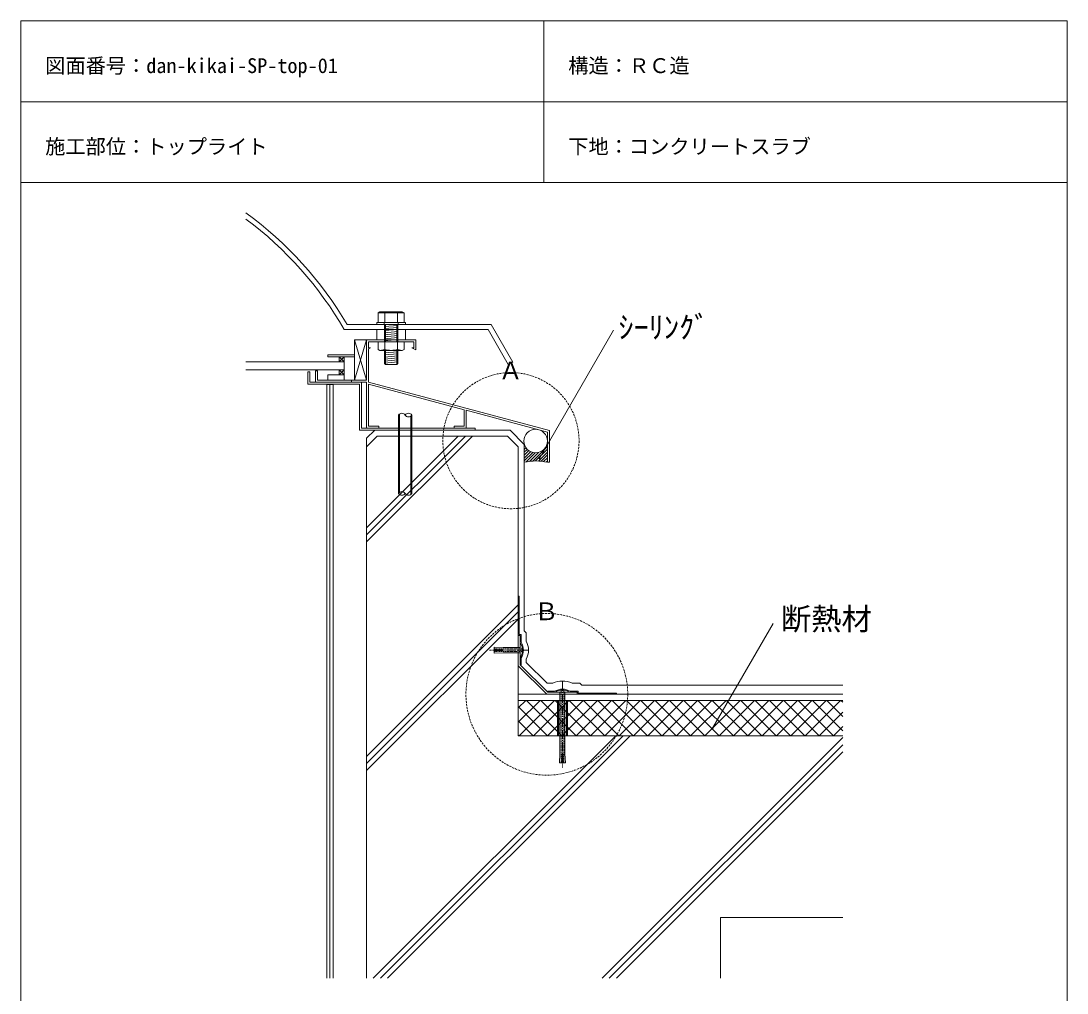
# Model space of a CAD drawing. Units: millimetres, scale not verified. Extents: x -517 to 518, y -673 to 792.
# Drawn here: x -517 to 518, y -170 to 792 of the extents above; entities that cross this region are included whole.
import ezdxf
from ezdxf.enums import TextEntityAlignment as Align

# ---------------------------------------------------------------- set-up
doc = ezdxf.new("R2010")
doc.units = ezdxf.units.MM
doc.header["$PDMODE"] = 32
doc.header["$PDSIZE"] = 0.8
for name, pattern in [('CHAIN2', [12, 9, -1, 1, -1]), ('DASHED1', [1.8, 1.2, -0.6]), ('DASHED2', [3, 2, -1])]:
    doc.linetypes.add(name, pattern=pattern)
doc.layers.add('0-0', color=7, linetype='Continuous', lineweight=13)
doc.styles.add('ＭＳ ゴシック', font='')
doc.styles.get('ＭＳ ゴシック').set_extended_font_data('MS Gothic')

msp = doc.modelspace()

# ---------------------------------------------------------------- linework, layer by layer
at = {"layer": '0-0'}
for p, q in [((-516.864, 792.357), (-516.864, -673.469)), ((-516.864, 792.357), (517.853, 792.357)), ((0.494, 792.357), (0.494, 632.357)), ((517.853, 792.357), (517.853, -673.469)), ((-516.864, 712.357), (517.853, 712.357)), ((-516.864, 632.357), (517.853, 632.357)), ((-197.018, 486.873), (-54.786, 486.873)), ((-194.152, 491.873), (-51.9, 491.873)), ((-164.985, 486.873), (-164.985, 476.873)), ((-136.385, 486.873), (-136.385, 476.873)), ((-54.786, 486.873), (-34.786, 452.232)), ((-51.9, 491.873), (-30.456, 454.732)), ((-186.985, 476.873), (-174.985, 476.873)), ((-174.985, 476.873), (-186.985, 436.997)), ((-174.985, 476.873), (-126.385, 476.873)), ((-174.985, 476.873), (-174.985, 436.997)), ((-126.385, 476.873), (-126.385, 466.873)), ((-3.978, 359.448), (69.198, 486.192)), ((-172.985, 474.873), (-172.985, 468.873)), ((-172.985, 474.873), (-128.385, 474.873)), ((-172.985, 467.873), (-170.985, 468.873)), ((-170.985, 468.873), (-172.985, 468.873)), ((-172.985, 467.873), (-172.985, 434.997)), ((-130.385, 468.873), (-128.385, 468.873)), ((-126.385, 466.873), (-130.385, 468.873)), ((-128.385, 474.873), (-128.385, 468.873)), ((-186.985, 461.916), (-213.22, 461.916)), ((-213.22, 461.916), (-213.22, 459.916)), ((-200.22, 459.916), (-213.22, 459.916)), ((-202.22, 459.916), (-202.22, 454.997)), ((-202.22, 459.916), (-197.22, 454.997)), ((-202.22, 454.997), (-197.22, 459.916)), ((-186.985, 459.916), (-200.22, 459.916)), ((-197.22, 454.997), (-197.22, 459.916)), ((-186.985, 461.916), (-186.985, 459.916)), ((-186.985, 459.916), (-186.985, 436.997)), ((-197.22, 454.997), (-294.295, 454.997)), ((-197.22, 446.997), (-294.295, 446.997)), ((-232.98, 432.997), (-232.98, 444.997)), ((-230.98, 444.997), (-232.98, 444.997)), ((-230.98, 434.997), (-230.98, 444.997)), ((-223.454, 445.997), (-225.454, 445.997)), ((-225.454, 434.997), (-225.454, 445.997)), ((-223.454, 436.997), (-223.454, 445.997)), ((-202.22, 446.997), (-197.22, 441.997)), ((-197.22, 446.997), (-202.22, 441.997)), ((-202.22, 446.997), (-202.22, 441.997)), ((-197.22, 446.997), (-197.22, 454.997)), ((-197.22, 446.997), (-197.22, 436.997)), ((-34.786, 452.232), (-30.456, 454.732)), ((-179.985, 434.997), (-230.98, 434.997)), ((-225.454, 434.997), (-174.985, 434.997)), ((-174.985, 436.997), (-223.454, 436.997)), ((-189.985, 436.997), (-189.985, 434.997)), ((-179.985, 434.997), (-179.985, 389.463)), ((-174.985, 434.997), (-174.985, 389.463)), ((-181.985, 432.997), (-232.98, 432.997)), ((-181.985, 432.997), (-181.985, 387.463)), ((-172.985, 432.927), (-172.985, 391.463)), ((-76.402, 407.047), (-76.402, 389.463)), ((-67.514, 387.463), (-181.985, 387.463)), ((-179.985, 389.463), (-67.514, 389.463)), ((-162.985, 391.463), (-172.985, 391.463)), ((-88.402, 391.463), (-88.402, 389.463)), ((-78.402, 391.463), (-88.402, 391.463)), ((-88.402, 389.463), (-76.402, 389.463)), ((-67.514, 389.463), (-67.514, 387.463)), ((-164.379, 381.463), (-174.985, 370.857)), ((-174.985, 276.716), (-70.238, 381.463)), ((-174.985, 283.787), (-77.309, 381.463)), ((-174.985, 290.858), (-84.38, 381.463)), ((-164.379, 381.463), (-35.592, 381.463)), ((-35.592, 381.463), (-24.985, 370.857)), ((-174.985, 370.857), (-174.985, -155.021)), ((-24.985, 370.857), (-24.985, 84.979)), ((3.829, 355.55), (5.829, 355.55)), ((-174.985, 64.584), (-24.985, 214.584)), ((-174.985, 57.513), (-24.985, 207.513)), ((-174.985, 50.442), (-24.985, 200.442)), ((167.262, 92.479), (227.02, 195.983)), ((-23.985, 185.263), (-21.985, 185.263)), ((-21.985, 177.427), (-21.985, 185.263)), ((-21.985, 155.092), (-21.985, 161.928)), ((-22.985, 155.092), (-21.985, 155.092)), ((4.127, 127.979), (4.127, 128.979)), ((4.127, 128.979), (10.963, 128.979)), ((26.463, 128.979), (34.299, 128.979)), ((34.299, 126.979), (34.299, 128.979)), ((34.299, 126.979), (72.127, 126.979)), ((72.127, 126.979), (72.127, 125.979)), ((-168.316, -155.021), (71.684, 84.979)), ((-161.245, -155.021), (78.755, 84.979)), ((-154.174, -155.021), (85.826, 84.979)), ((-24.985, 84.979), (296.153, 84.979)), ((-24.985, 84.979), (236.446, 84.979)), ((57.958, -155.021), (296.153, 83.175)), ((65.029, -155.021), (296.153, 76.103)), ((72.1, -155.021), (296.153, 69.032)), ((175.015, -95.021), (296.153, -95.021)), ((175.015, -95.021), (175.015, -155.021))]:
    msp.add_line(p, q, dxfattribs=at)
at = {"layer": '0-0', "color": 1}
for p, q in [((-161.735, 504.353), (-163.445, 503.366)), ((-137.926, 503.366), (-163.445, 503.366)), ((-163.445, 503.366), (-163.445, 493.953)), ((-157.065, 503.366), (-161.735, 504.353)), ((-139.635, 504.353), (-161.735, 504.353)), ((-157.065, 503.366), (-157.065, 493.953)), ((-139.635, 504.353), (-144.306, 503.366)), ((-144.306, 493.953), (-144.306, 503.366)), ((-137.926, 503.366), (-139.635, 504.353)), ((-137.926, 493.953), (-137.926, 503.366)), ((-164.985, 493.953), (-164.985, 491.873)), ((-164.985, 493.953), (-136.385, 493.953)), ((-136.385, 491.873), (-164.985, 491.873)), ((-163.445, 493.953), (-137.926, 493.953)), ((-157.51, 491.873), (-157.51, 493.953)), ((-157.185, 491.873), (-157.185, 474.873)), ((-157.185, 489.865), (-144.185, 491.003)), ((-157.185, 487.858), (-144.185, 488.995)), ((-157.185, 485.85), (-144.185, 486.988)), ((-156.145, 491.873), (-156.145, 474.873)), ((-145.225, 491.873), (-145.225, 474.873)), ((-144.185, 474.873), (-144.185, 491.873)), ((-143.86, 491.873), (-143.86, 493.953)), ((-136.385, 493.953), (-136.385, 491.873)), ((-157.185, 483.843), (-144.185, 484.98)), ((-157.185, 481.835), (-144.185, 482.972)), ((-157.185, 479.827), (-144.185, 480.965)), ((-157.185, 477.82), (-144.185, 478.957)), ((-157.185, 475.812), (-144.185, 476.949)), ((-137.926, 474.873), (-163.445, 474.873)), ((-163.445, 474.873), (-163.445, 467.306)), ((-163.445, 467.306), (-161.735, 466.319)), ((-161.735, 466.319), (-157.065, 467.306)), ((-161.735, 466.319), (-139.635, 466.319)), ((-157.185, 465.774), (-150.936, 466.321)), ((-157.185, 466.319), (-157.185, 453.272)), ((-157.065, 474.873), (-157.065, 467.306)), ((-156.145, 466.319), (-156.145, 452.232)), ((-145.225, 466.319), (-145.225, 452.232)), ((-144.969, 474.873), (-144.185, 474.942)), ((-144.306, 467.306), (-144.306, 474.873)), ((-144.306, 467.306), (-139.635, 466.319)), ((-139.635, 466.319), (-137.926, 467.306)), ((-137.926, 467.306), (-137.926, 474.873)), ((-157.185, 463.766), (-144.185, 464.904)), ((-157.185, 461.759), (-144.185, 462.896)), ((-157.185, 459.751), (-144.185, 460.888)), ((-157.185, 457.743), (-144.185, 458.881)), ((-157.185, 455.736), (-144.185, 456.873)), ((-144.185, 457.387), (-144.185, 457.405)), ((-157.185, 453.728), (-144.185, 454.865)), ((-156.145, 452.232), (-157.185, 453.272)), ((-156.145, 452.232), (-145.225, 452.232)), ((-151.336, 452.232), (-144.64, 452.818)), ((-143.306, 402.335), (-143.306, 324.761)), ((-142.266, 403.375), (-142.266, 325.872)), ((-131.346, 401.224), (-131.346, 323.721)), ((-130.306, 324.761), (-130.306, 402.335)), ((-22.985, 172.178), (-22.985, 177.178)), ((-48.985, 169.678), (-48.3, 170.363)), ((-48.985, 169.678), (-48.3, 168.992)), ((-48.948, 170.397), (-48.83, 172.641)), ((-39.985, 169.928), (-48.948, 170.397)), ((-39.985, 169.428), (-48.948, 168.958)), ((-48.83, 166.714), (-48.948, 168.958)), ((-39.985, 172.178), (-48.83, 172.641)), ((-39.985, 167.178), (-48.83, 166.714)), ((-39.985, 172.178), (-22.985, 172.178)), ((-39.985, 169.428), (-39.985, 169.928)), ((-39.985, 167.178), (-22.985, 167.178)), ((-22.985, 167.178), (-22.985, 162.178)), ((-20.985, 171.502), (-20.985, 167.853)), ((26.213, 127.979), (11.213, 127.979)), ((16.213, 127.952), (16.213, 127.979)), ((16.213, 66.979), (16.213, 127.979)), ((16.888, 129.979), (20.538, 129.979)), ((21.213, 66.979), (21.213, 127.979)), ((14.713, 84.979), (14.713, 119.979)), ((22.713, 119.979), (22.713, 84.979)), ((16.213, 66.979), (15.75, 58.134)), ((18.463, 66.979), (17.993, 58.017)), ((18.963, 66.979), (18.463, 66.979)), ((18.963, 66.979), (19.433, 58.017)), ((21.213, 66.979), (21.677, 58.134)), ((17.993, 58.017), (15.75, 58.134)), ((18.713, 57.979), (18.027, 58.665)), ((18.713, 57.979), (19.399, 58.665)), ((21.677, 58.134), (19.433, 58.017))]:
    msp.add_line(p, q, dxfattribs=at)
at = {"layer": '0-0', "color": 2}
for p, q in [((-208.045, 432.504), (-214.295, 432.504)), ((-214.295, 432.504), (-214.295, -155.021)), ((-211.17, 432.504), (-211.17, -155.021)), ((-208.045, 432.504), (-208.045, -155.021)), ((3.475, 373.77), (3.829, 374.124)), ((-18.985, 371.108), (-18.375, 371.719)), ((-18.985, 368.28), (-17.34, 369.925)), ((-18.985, 365.452), (-16.049, 368.388)), ((-18.985, 362.623), (-14.513, 367.095)), ((-18.985, 359.795), (-12.721, 366.059)), ((-18.985, 356.966), (-10.631, 365.321)), ((-17.18, 355.943), (-8.144, 364.979)), ((-13.813, 356.482), (-4.967, 365.328)), ((-10.697, 356.769), (3.829, 371.295)), ((-7.774, 356.864), (3.829, 368.467)), ((-5.01, 356.8), (3.829, 365.638)), ((-2.382, 356.599), (3.829, 362.81)), ((0.124, 356.277), (3.829, 359.981)), ((2.518, 355.843), (3.829, 357.153))]:
    msp.add_line(p, q, dxfattribs=at)
at = {"layer": '0-0', "color": 4}
for p, q in [((-166.864, 387.463), (-174.985, 379.342)), ((-166.864, 387.463), (-33.107, 387.463)), ((-33.107, 387.463), (-18.985, 373.342)), ((-174.985, 370.857), (-174.985, 379.342)), ((-18.985, 373.342), (-18.985, 188.763)), ((-16.985, 157.577), (-16.985, 160.763)), ((28.27, 136.979), (35.799, 136.979)), ((35.799, 136.979), (37.799, 134.979)), ((37.799, 134.979), (296.153, 134.979))]:
    msp.add_line(p, q, dxfattribs=at)
at = {"layer": '0-0', "color": 134}
for p, q in [((-24.985, 184.263), (-24.985, 154.263)), ((-22.985, 155.092), (4.127, 127.979)), ((4.127, 127.979), (33.299, 127.979))]:
    msp.add_line(p, q, dxfattribs=at)
at = {"layer": '0-0', "color": 1, "linetype": 'CHAIN2'}
for p, q in [((-15.495, 169.678), (-53.272, 169.678)), ((18.713, 138.534), (18.713, 53.449))]:
    msp.add_line(p, q, dxfattribs=at)
at = {"layer": '0-0', "color": 1, "linetype": 'DASHED1'}
for p, q in [((-48.3, 170.363), (-47.735, 170.928)), ((-48.3, 168.992), (-47.735, 168.428)), ((-20.985, 170.928), (-47.735, 170.928)), ((-20.985, 168.428), (-47.735, 168.428)), ((17.463, 129.979), (17.463, 59.229)), ((19.963, 129.979), (19.963, 59.229)), ((18.027, 58.665), (17.463, 59.229)), ((19.399, 58.665), (19.963, 59.229))]:
    msp.add_line(p, q, dxfattribs=at)
at = {"layer": '0-0', "color": 3}
msp.add_line((-24.985, 125.979), (296.153, 125.979), dxfattribs=at)
at = {"layer": '0-0', "color": 6}
for p, q in [((-24.985, 112.452), (-17.459, 119.979)), ((-24.985, 98.31), (-3.317, 119.979)), ((-24.985, 119.979), (-24.985, 84.979)), ((296.153, 119.979), (-24.985, 119.979)), ((-24.985, 113.918), (3.954, 84.979)), ((-24.174, 84.979), (10.826, 119.979)), ((-16.904, 119.979), (18.096, 84.979)), ((-10.032, 84.979), (24.968, 119.979)), ((-2.762, 119.979), (32.238, 84.979)), ((4.11, 84.979), (39.11, 119.979)), ((11.38, 119.979), (46.38, 84.979)), ((18.252, 84.979), (53.252, 119.979)), ((25.522, 119.979), (60.522, 84.979)), ((32.394, 84.979), (67.394, 119.979)), ((39.664, 119.979), (74.664, 84.979)), ((46.536, 84.979), (81.536, 119.979)), ((53.806, 119.979), (88.806, 84.979)), ((60.678, 84.979), (95.678, 119.979)), ((67.949, 119.979), (102.949, 84.979)), ((74.82, 84.979), (109.82, 119.979)), ((82.091, 119.979), (117.091, 84.979)), ((88.963, 84.979), (123.963, 119.979)), ((96.233, 119.979), (131.233, 84.979)), ((103.105, 84.979), (138.105, 119.979)), ((110.375, 119.979), (145.375, 84.979)), ((117.247, 84.979), (152.247, 119.979)), ((124.517, 119.979), (159.517, 84.979)), ((131.389, 84.979), (166.389, 119.979)), ((138.659, 119.979), (173.659, 84.979)), ((145.531, 84.979), (180.531, 119.979)), ((152.801, 119.979), (187.801, 84.979)), ((159.673, 84.979), (194.673, 119.979)), ((166.944, 119.979), (201.944, 84.979)), ((173.815, 84.979), (208.815, 119.979)), ((181.086, 119.979), (216.086, 84.979)), ((187.958, 84.979), (222.958, 119.979)), ((195.228, 119.979), (230.228, 84.979)), ((202.1, 84.979), (237.1, 119.979)), ((209.37, 119.979), (244.37, 84.979)), ((216.242, 84.979), (251.242, 119.979)), ((223.512, 119.979), (258.512, 84.979)), ((230.384, 84.979), (265.384, 119.979)), ((237.654, 119.979), (272.732, 84.901)), ((244.526, 84.979), (279.526, 119.979)), ((251.796, 119.979), (286.874, 84.901)), ((258.668, 84.979), (293.668, 119.979)), ((265.939, 119.979), (296.153, 89.764)), ((280.081, 119.979), (296.153, 103.906)), ((294.223, 119.979), (296.153, 118.048)), ((272.81, 84.979), (296.153, 108.322)), ((-24.985, 99.776), (-10.188, 84.979)), ((286.874, 84.901), (296.153, 94.18)), ((-24.985, 85.634), (-24.331, 84.979))]:
    msp.add_line(p, q, dxfattribs=at)
at = {"layer": '0-0'}
for points in [[(-186.985, 436.997), (-186.985, 476.873), (-174.985, 436.997)], [(-197.22, 441.997), (-213.22, 441.997), (-213.22, 436.997)], [(-172.985, 434.997), (5.829, 387.084), (5.829, 355.55)], [(-172.985, 432.927), (-78.402, 407.583), (-78.402, 391.463)], [(-76.402, 407.047), (3.829, 385.55), (3.829, 355.55)], [(-162.985, 391.463), (-162.985, 389.463), (-174.985, 389.463)], [(-23.985, 185.263), (-23.985, 223.092), (-24.985, 223.092)]]:
    msp.add_lwpolyline(points, dxfattribs=at)
at = {"layer": '0-0', "color": 1}
msp.add_lwpolyline([(-145.225, 452.232), (-144.185, 453.272), (-144.185, 466.319)], dxfattribs=at)
at = {"layer": '0-0', "color": 4}
for points in [[(-16.985, 178.592), (-16.985, 186.763), (-18.985, 188.763)], [(-16.985, 157.577), (3.613, 136.979), (9.156, 136.979)]]:
    msp.add_lwpolyline(points, dxfattribs=at)
at = {"layer": '0-0', "color": 134}
for points in [[(-24.985, 184.263), (-22.985, 184.263), (-22.985, 155.092)], [(-24.985, 154.263), (3.299, 125.979), (33.299, 125.979), (33.299, 127.979)]]:
    msp.add_lwpolyline(points, dxfattribs=at)
at = {"layer": '0-0', "color": 1}
msp.add_lwpolyline([(23.713, 84.979), (13.713, 84.979), (13.713, 119.979), (23.713, 119.979)], close=True, dxfattribs=at)
at = {"layer": '0-0', "color": 1, "linetype": 'DASHED2'}
for centre, radius in [((-32.2, 376.974), 67.35), ((3.299, 125.979), 80)]:
    msp.add_circle(centre, radius, dxfattribs=at)
at = {"layer": '0-0'}
msp.add_circle((-7.813, 376.616), 11.642, dxfattribs=at)
for radius, start, end in [(372.41, 30.58097, 53.70063), (367.41, 30.13707, 53.12575)]:
    msp.add_arc((-514.764, 302.408), radius, start, end, dxfattribs=at)
at = {"layer": '0-0', "color": 1}
for centre, radius, start, end in [((-150.685, 483.24), 21.113, 72.41205, 107.58795), ((-150.685, 487.432), 21.113, 252.41205, 287.58795), ((-140.056, 400.335), 3.816, 31.6075, 148.3925), ((-133.556, 400.335), 3.816, 31.6075, 148.3925), ((-133.556, 404.335), 3.816, 211.6075, 328.3925), ((-140.056, 322.761), 3.816, 31.6075, 148.3925), ((-140.056, 326.761), 3.816, 211.6075, 328.3925), ((-133.556, 326.761), 3.816, 211.6075, 328.3925)]:
    msp.add_arc(centre, radius, start, end, dxfattribs=at)
at = {"layer": '0-0', "color": 2}
msp.add_ellipse((-7.578, 338.394), major_axis=(30.784, 0), ratio=0.6, start_param=1.19119268, end_param=1.95039998, dxfattribs=at)
at = {"layer": '0-0', "color": 1}
for centre, major_axis, ratio, start_param, end_param in [((-48.985, 169.678), (-28.121, 0), 0.7, 3.23442854, 3.53247602), ((-48.985, 169.678), (-28.121, 0), 0.7, 2.75070929, 3.04875677), ((-22.985, 177.178), (0, 7.42), 0.5, 3.71090584, 3.76576118), ((-22.985, 162.178), (0, 7.42), 0.5, 5.65901678, 5.71387212), ((-20.985, 169.678), (0, 2), 0.125, 3.88027527, 5.54450269), ((18.713, 101.979), (0, -28.121), 0.7, 3.23442854, 3.53247602), ((18.713, 129.979), (-2, 0), 0.125, 3.88027527, 5.54450269), ((11.213, 127.979), (-7.42, 0), 0.5, 3.71090584, 3.76576118), ((26.213, 127.979), (-7.42, 0), 0.5, 5.65901678, 5.71387212), ((18.713, 101.979), (0, -28.121), 0.7, 2.75793057, 3.04875677), ((18.713, 101.979), (0, -28.121), 0.7, 2.75070929, 2.75793057)]:
    msp.add_ellipse(centre, major_axis=major_axis, ratio=ratio, start_param=start_param, end_param=end_param, dxfattribs=at)
at = {"layer": '0-0'}
for centre, major_axis in [((-48.985, 169.678), (-29.121, 0)), ((18.713, 101.979), (0, -29.121))]:
    msp.add_ellipse(centre, major_axis=major_axis, ratio=0.710302, start_param=2.75756449, end_param=3.52562082, dxfattribs=at)
at = {"layer": '0-0', "color": 4}
for centre, major_axis, ratio, start_param, end_param in [((-48.985, 169.678), (-34.121, 0), 0.752753, 2.7871391, 3.49604621), ((18.713, 101.979), (0, -37.121), 0.772735, 2.80190909, 3.48127621)]:
    msp.add_ellipse(centre, major_axis=major_axis, ratio=ratio, start_param=start_param, end_param=end_param, dxfattribs=at)
at = {"layer": '0-0'}
for p in [(-3.978, 359.448), (167.262, 92.479)]:
    msp.add_point(p, dxfattribs=at)

# ---------------------------------------------------------------- texts
at = {"layer": '0-0', "style": 'ＭＳ ゴシック'}
for s, height, p in [('図面番号：dan-kikai-SP-top-01', 14.66, (-492.864, 736.357)), ('構造：ＲＣ造', 14.66, (24.494, 736.357)), ('施工部位：トップライト', 14.66, (-492.864, 656.357)), ('下地：コンクリートスラブ', 14.66, (24.494, 656.357)), ('ｼｰﾘﾝｸﾞ', 21.99, (74.079, 471.585)), ('Ａ', 17.6, (-44.492, 432.286)), ('Ｂ', 17.6, (-9.096, 194.058)), ('断熱材', 21.99, (234.732, 183.055))]:
    msp.add_text(s, height=height, dxfattribs=at).set_placement(p, align=Align.BOTTOM_LEFT)

doc.saveas('drawing.dxf')
